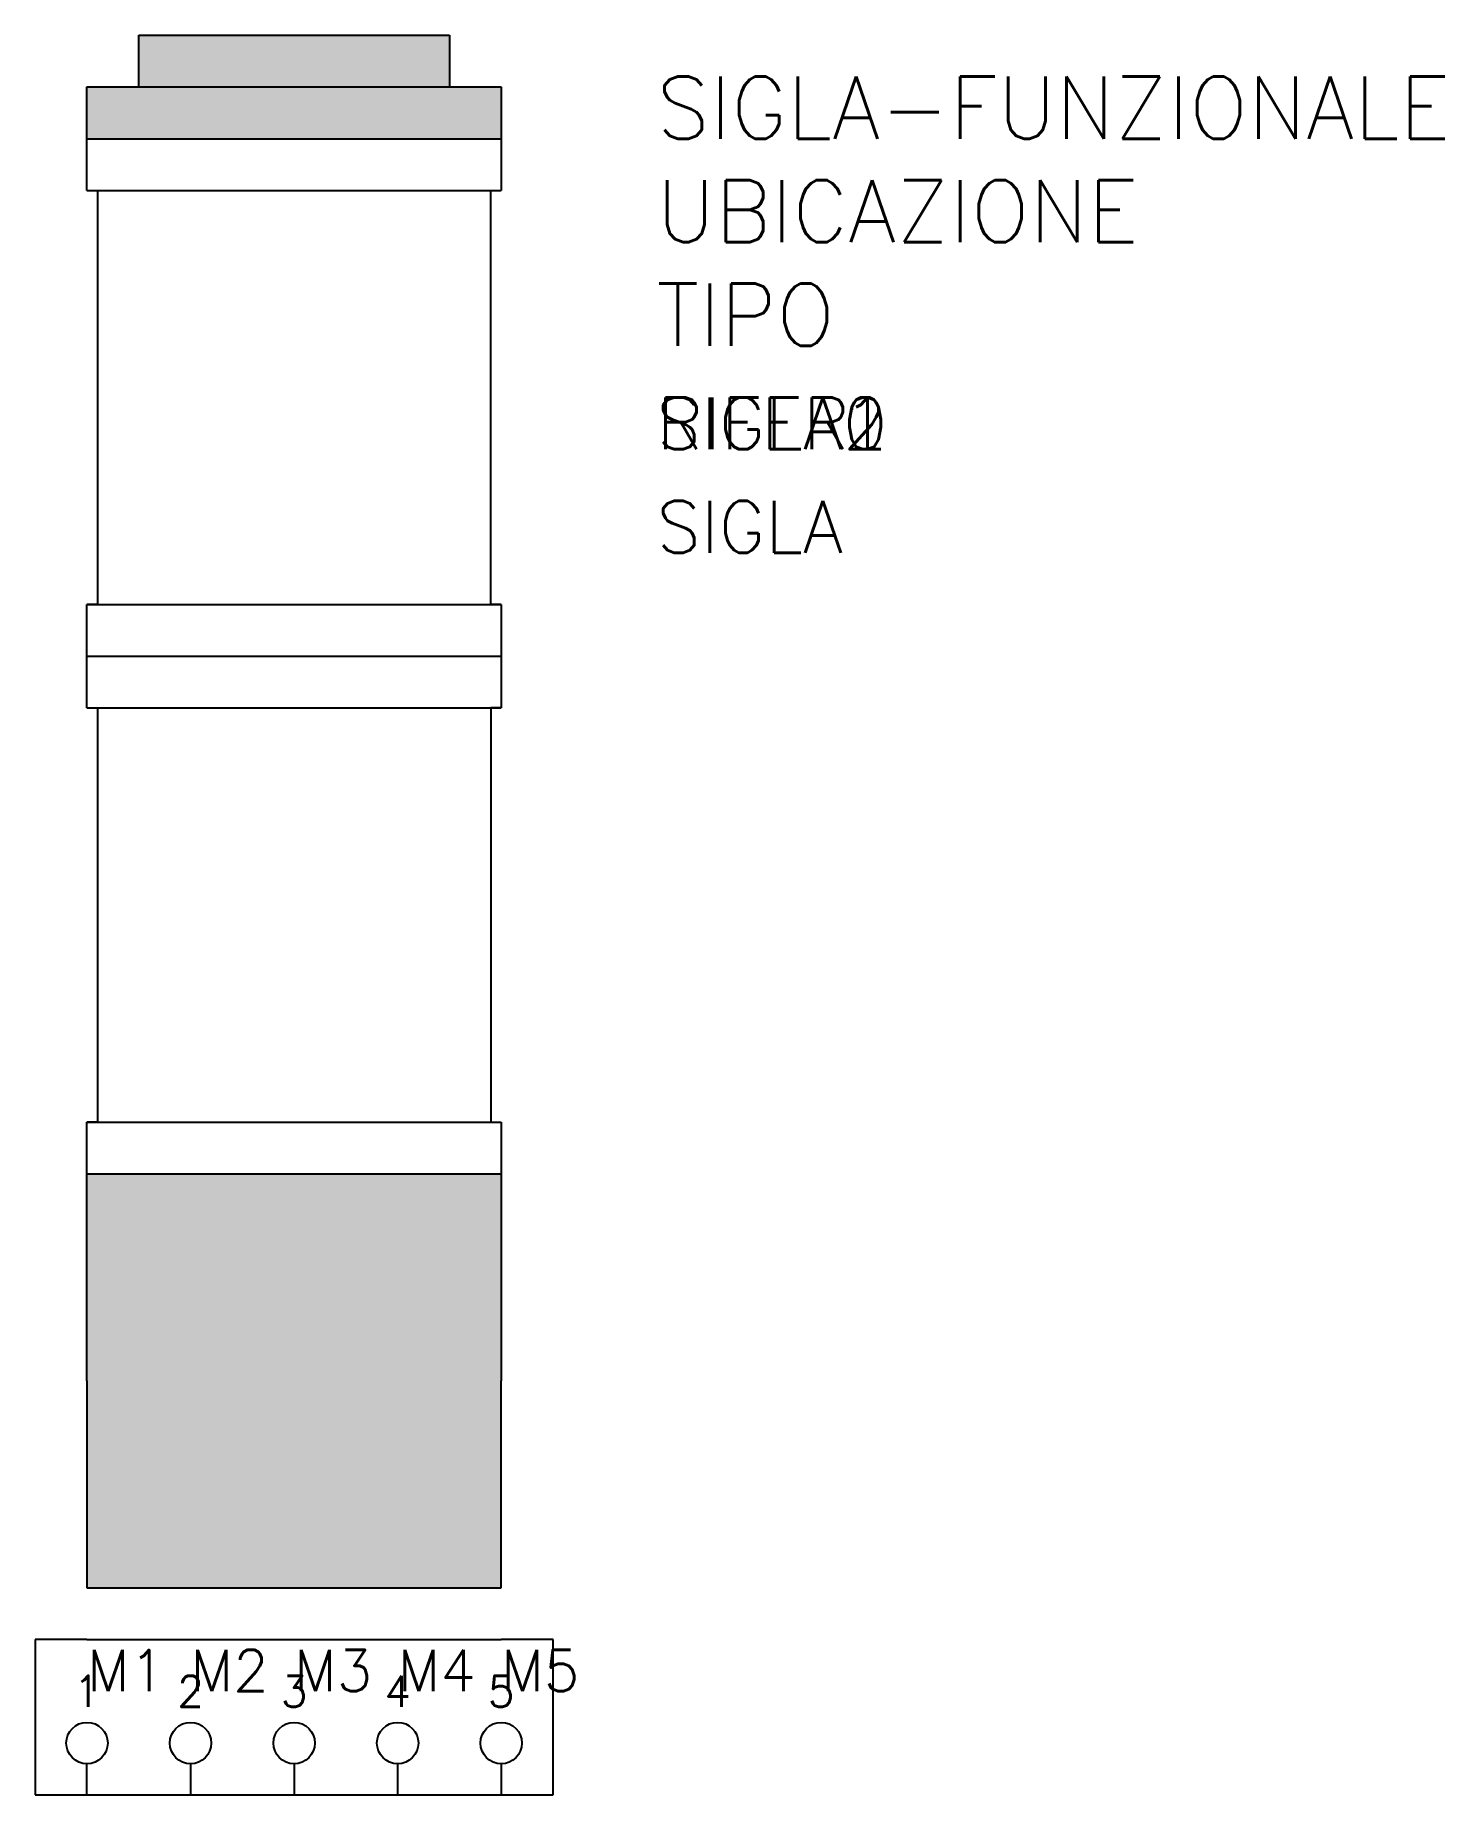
# Model space of a CAD drawing. Extents: x 0 to 68.1, y 0 to 85.
import ezdxf

# ---------------------------------------------------------------- set-up
doc = ezdxf.new("R2010")
doc.units = 0
doc.header["$LTSCALE"] = 4
doc.layers.get('0').update_dxf_attribs({"linetype": 'CONTINUOUS'})
doc.styles.get("Standard").update_dxf_attribs({"font": 'romans.shx'})

msp = doc.modelspace()

# ---------------------------------------------------------------- hatches: boundary and pattern name
h = msp.add_hatch(color=256)
h.dxf.hatch_style = 1
h.paths.add_polyline_path([(20, 85), (5, 85), (5, 82.5), (20, 82.5)])
h.paths.add_polyline_path([(22.5, 82.5), (20, 82.5), (5, 82.5), (2.5, 82.5), (2.5, 80), (22.5, 80)])
h.paths.add_polyline_path([(22.5, 30), (2.5, 30), (2.5, 20), (2.5, 10), (22.5, 10), (22.5, 20)])

# ---------------------------------------------------------------- linework, layer by layer
for p, q in [((5, 82.5), (5, 85)), ((5, 85), (20, 85)), ((20, 85), (20, 82.5)), ((2.5, 80), (2.5, 82.5)), ((2.5, 82.5), (5, 82.5)), ((5, 82.5), (20, 82.5)), ((20, 82.5), (22.5, 82.5)), ((22.5, 82.5), (22.5, 80)), ((2.5, 77.5), (2.5, 80)), ((2.5, 80), (22.5, 80)), ((22.5, 80), (22.5, 77.5)), ((2.5, 77.5), (3, 77.5)), ((2.5, 77.5), (22.5, 77.5)), ((3, 77.5), (3, 57.5)), ((22, 57.5), (22, 77.5)), ((22, 77.5), (22.5, 77.5)), ((2.5, 52.5), (2.5, 57.5)), ((3, 57.5), (2.5, 57.5)), ((2.5, 57.5), (22.5, 57.5)), ((22.5, 57.5), (22, 57.5)), ((22.5, 57.5), (22.5, 52.5)), ((2.5, 55), (22.5, 55)), ((2.5, 52.5), (3, 52.5)), ((2.5, 52.5), (22.5, 52.5)), ((3, 52.5), (3, 32.5)), ((22.5, 52.5), (22, 52.5)), ((22, 52.5), (22, 32.5)), ((2.5, 20), (2.5, 32.5)), ((3, 32.5), (2.5, 32.5)), ((2.5, 32.5), (22.5, 32.5)), ((22, 32.5), (22.5, 32.5)), ((22.5, 32.5), (22.5, 20)), ((2.5, 30), (22.5, 30)), ((2.5, 20), (2.5, 10)), ((22.5, 10), (22.5, 20)), ((2.5, 10), (22.5, 10)), ((2.5, 7.5), (0, 7.5)), ((0, 7.5), (0, 0)), ((2.5, 7.5), (22.5, 7.5)), ((25, 7.5), (22.5, 7.5)), ((25, 0), (25, 7.5)), ((2.5, 0), (2.5, 1.5)), ((7.5, 1.5), (7.5, 0)), ((12.5, 1.5), (12.5, 0)), ((17.5, 1.5), (17.5, 0)), ((22.5, 1.5), (22.5, 0)), ((0, 0), (25, 0))]:
    msp.add_line(p, q)
for centre in [(2.5, 2.5), (7.5, 2.5), (12.5, 2.5), (17.5, 2.5), (22.5, 2.5)]:
    msp.add_circle(centre, 1)

# ---------------------------------------------------------------- texts
at = {"char_height": 1.5, "attachment_point": 5}
for s, insert in [('1', (2.5, 5)), ('2', (7.5, 5)), ('3', (12.5, 5)), ('4', (17.5, 5)), ('5', (22.5, 5))]:
    msp.add_mtext_dynamic_manual_height_columns(s, width=5, gutter_width=1, heights=[3.75], dxfattribs=dict(at, insert=insert))
at = {"color": 3}
for tag, p, s, height, flags in [('SIGLA-FUNZIONALE', (30, 80), '', 3, 9), ('UBICAZIONE', (30, 75), '', 3, 8), ('TIPO', (30, 70), '', 3, 9), ('SIGLA0', (30, 65), '', 2.5, 9), ('SIGLA1', (30, 65), '', 2.5, 9), ('SIGLA2', (30, 65), '', 2.5, 9), ('RIFER', (30, 65), 'RIFER ?', 2.5, 8), ('SIGLA', (30, 60), 'SIGLA ?', 2.5, 8)]:
    msp.add_attdef(tag, p, s, height=height, dxfattribs=dict(at, flags=flags))
at = {"color": 4, "flags": 8}
for tag, p in [('M1', (2.5, 5)), ('M2', (7.5, 5)), ('M3', (12.5, 5)), ('M4', (17.5, 5)), ('M5', (22.5, 5))]:
    msp.add_attdef(tag, p, '', height=2, dxfattribs=at)
for tag, p, s, height, flags in [('TIPOSIG', (0, 0), '3', 0.00000001, 9), ('POSIZIONE', (0, 0), '', 0.00000001, 9), ('P-TABELLA', (0, 0), '', 0.00000001, 9), ('T-TABELLA', (0, 0), '', 0.00000001, 9), ('H-TABELLA', (0, 0), '', 0.00000001, 9), ('CODICE', (0, 0), '1xNNN', 0.00000001, 9), ('NOTE1', (0, 0), '', 0.00000001, 9), ('NOTE2', (0, 0), '', 0.00000001, 9), ('DEN1', (0, 0), '', 0.00000001, 8), ('DEN1-A', (0, 0), '', 0.00000001, 8), ('DEN1-TRAD-ID', (0, 0), '', 0.00000001, 8), ('F1', (2.5, 0), '', 0.00001, 9), ('F2', (7.5, 0), '', 0.00001, 9), ('F3', (12.5, 0), '', 0.00001, 9), ('F4', (17.5, 0), '', 0.00001, 9), ('F5', (22.5, 0), '', 0.00001, 9)]:
    msp.add_attdef(tag, p, s, height=height, dxfattribs=dict(flags=flags))

doc.saveas('drawing.dxf')
